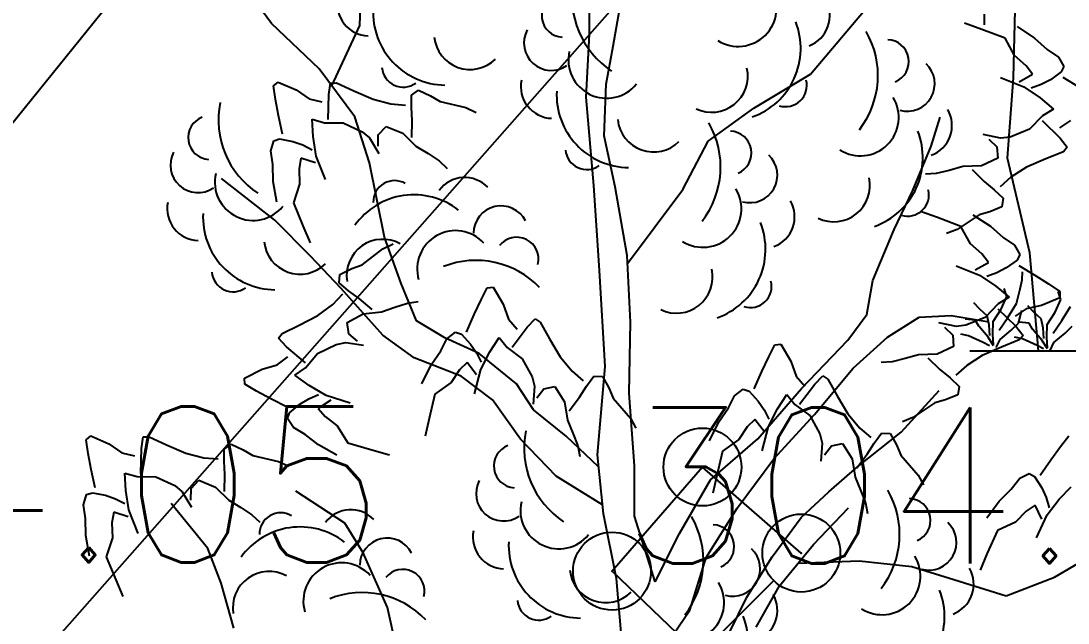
# Model space of a CAD drawing. Header units: millimetres. Extents: x 524954 to 526204, y 9523489 to 9524010.
# Drawn here: x 525985.65 to 525992.37, y 9523829.89 to 9523833.75 of the extents above; entities that cross this region are included whole.
import ezdxf

# ---------------------------------------------------------------- set-up
doc = ezdxf.new("R2010")
doc.units = ezdxf.units.MM
doc.header["$PDMODE"] = 32
doc.header["$PDSIZE"] = 0.5
doc.linetypes.add('ACAD_ISO12W100', pattern=[21, 12, -3, 0, -3, 0, -3])
doc.linetypes.add('CACHE2', pattern=[4.7625, 3.175, -1.5875])
for name, color, linetype in [('Arbre', 34, 'ACAD_ISO12W100'), ('Bord_Route_Existante', 6, 'Continuous'), ('Réseau_Electrique', 1, 'CACHE2'), ('TopoAlt', 3, 'Continuous'), ('TOPOJIS', 7, 'Continuous')]:
    doc.layers.add(name, color=color, linetype=linetype)
doc.layers.add('Bord_Route_Existante_POLY3D', color=6, linetype='Continuous', plot=False)
doc.layers.add('Trottoir', color=7, linetype='Continuous', true_color=0xff6666)
doc.styles.add('Simplex 1.0', font='Simplex.shx', dxfattribs={"width": 0.99, "height": 1})

# ---------------------------------------------------------------- blocks, each defined once
blk = doc.blocks.new('TCPOINT M')
at = {"color": 0}
blk.add_point((0, 0), dxfattribs=at)
at = {"layer": 'TopoAlt', "style": 'Simplex 1.0', "width": 0.99}
blk.add_attdef('ALT', (0.15, 0.15), '', height=1, dxfattribs=at)
blk = doc.blocks.new('v088')
at = {"linetype": 'Continuous'}
for p, q in [((-1.8121, 9.0349), (-1.7966, 9.483)), ((-0.337, 8.9787), (-0.339, 9.3704)), ((-0.1861, 8.901), (-0.1306, 9.2193)), ((-2.3783, 9.048), (-2.4742, 9.1766)), ((1.08, 8.7222), (1.4442, 9.1527)), ((-2.0737, 8.7558), (-2.3783, 9.048)), ((-1.992, 8.6473), (-1.8121, 9.0349)), ((-0.3597, 8.574), (-0.337, 8.9787)), ((-0.2308, 8.6575), (-0.1861, 8.901)), ((-1.8434, 8.4497), (-2.0737, 8.7558)), ((0.7177, 8.5032), (1.08, 8.7222)), ((-0.2426, 8.3277), (-0.2308, 8.6575)), ((-0.3105, 8.0091), (-0.3597, 8.574)), ((0.4236, 8.2918), (0.7177, 8.5032)), ((-1.7501, 8.1531), (-1.8434, 8.4497)), ((1.8546, 8.2596), (1.9129, 8.4473)), ((-0.1735, 7.9995), (-0.2426, 8.3277)), ((0.2621, 7.9837), (0.4236, 8.2918)), ((1.7363, 7.971), (1.8546, 8.2596)), ((-1.6531, 7.6763), (-1.7501, 8.1531)), ((-2.3581, 7.786), (-2.6995, 8.0525)), ((-0.2742, 7.4626), (-0.3105, 8.0091)), ((-0.0959, 7.5596), (-0.1735, 7.9995)), ((-0.0934, 7.5087), (0.2621, 7.9837)), ((1.617, 7.726), (1.7363, 7.971)), ((-2.1294, 7.5544), (-2.3581, 7.786)), ((-1.5474, 7.38), (-1.6531, 7.6763)), ((1.4808, 7.3998), (1.617, 7.726)), ((-1.9323, 7.3471), (-2.1294, 7.5544)), ((-0.0745, 7.1309), (-0.0959, 7.5596)), ((-0.2365, 6.8477), (-0.2742, 7.4626)), ((1.4418, 7.1813), (1.4808, 7.3998)), ((-1.6648, 7.048), (-1.9323, 7.3471)), ((-1.4491, 7.1395), (-1.5474, 7.38)), ((-1.2665, 7.0314), (-1.4491, 7.1395)), ((-0.0837, 6.6768), (-0.0745, 7.1309)), ((1.3209, 7.0171), (1.4418, 7.1813)), ((1.5755, 7.0348), (1.778, 7.1634)), ((1.778, 7.1634), (1.983, 7.1739)), ((1.983, 7.1739), (2.2139, 7.1352)), ((-1.4628, 6.9029), (-1.6648, 7.048)), ((-1.0467, 6.9303), (-1.2665, 7.0314)), ((1.0227, 6.7061), (1.3209, 7.0171)), ((1.3557, 6.8374), (1.5755, 7.0348)), ((-0.8063, 6.7363), (-1.0467, 6.9303)), ((-1.1618, 6.7848), (-1.4628, 6.9029)), ((-0.2869, 6.2807), (-0.2365, 6.8477)), ((1.107, 6.54), (1.3557, 6.8374)), ((-0.9597, 6.6336), (-1.1618, 6.7848)), ((-0.6972, 6.5707), (-0.8063, 6.7363)), ((-0.0491, 6.2111), (-0.0837, 6.6768)), ((0.7433, 6.3831), (1.0227, 6.7061)), ((1.6628, 6.4272), (1.906, 6.6935)), ((-0.7803, 6.3824), (-0.9597, 6.6336)), ((-0.4884, 6.4009), (-0.6972, 6.5707)), ((0.8455, 6.2546), (1.107, 6.54)), ((-0.2789, 6.2036), (-0.4884, 6.4009)), ((1.3814, 6.2037), (1.6628, 6.4272)), ((-0.5514, 6.1446), (-0.7803, 6.3824)), ((0.4379, 6.1217), (0.7433, 6.3831)), ((-0.2479, 5.9022), (-0.2869, 6.2807)), ((0.6096, 5.9388), (0.8455, 6.2546)), ((-0.0486, 5.8877), (-0.0491, 6.2111)), ((1.1982, 6.0444), (1.3814, 6.2037)), ((-0.2539, 5.9607), (-0.5514, 6.1446)), ((0.2399, 5.7756), (0.4379, 6.1217)), ((-1.9071, 5.8427), (-2.2223, 6.0475)), ((1.0213, 5.879), (1.1982, 6.0444)), ((-2.7868, 5.6812), (-3.0229, 5.9686)), ((0.4109, 5.6237), (0.6096, 5.9388)), ((1.0995, 5.7065), (1.3247, 5.9413)), ((-0.1646, 5.4873), (-0.2479, 5.9022)), ((0.0846, 5.4676), (-0.0486, 5.8877)), ((0.8338, 5.6263), (1.0213, 5.879)), ((-1.7911, 5.6523), (-1.9071, 5.8427)), ((0.0846, 5.4676), (0.2399, 5.7756)), ((2.6462, 5.4963), (3.1193, 5.7735)), ((-2.7013, 5.4591), (-2.7868, 5.6812)), ((-1.6346, 5.3011), (-1.7911, 5.6523)), ((0.8812, 5.4407), (1.0995, 5.7065)), ((0.3061, 5.2857), (0.4109, 5.6237)), ((0.6713, 5.3679), (0.8338, 5.6263)), ((1.0006, 5.5861), (1.394, 5.6007)), ((1.394, 5.6007), (1.7306, 5.5642)), ((1.7306, 5.5642), (1.9997, 5.4827)), ((-2.6206, 5.1685), (-2.7013, 5.4591)), ((-0.1073, 4.8293), (-0.1646, 5.4873)), ((1.9997, 5.4827), (2.3377, 5.3779)), ((2.3377, 5.3779), (2.6462, 5.4963)), ((0.7312, 5.1764), (0.8812, 5.4407)), ((0.5102, 5.0412), (0.6713, 5.3679)), ((-1.5592, 4.9668), (-1.6346, 5.3011)), ((0.1613, 5.0712), (0.3061, 5.2857)), ((-0.3726, 1.7516), (-0.3518, 2.5418)), ((-0.4115, 1.2346), (-0.3726, 1.7516)), ((-0.2683, 0.6281), (-0.4115, 1.2346)), ((-0.2127, 0), (-0.2683, 0.6281)), ((-0.6539, 0), (0.6539, 0))]:
    blk.add_line(p, q, dxfattribs=at)
at = {"color": 3, "linetype": 'Continuous'}
for p, q in [((2.1964, 9.1077), (2.1964, 9.0385)), ((2.1801, 9.009), (2.0697, 9.0483)), ((2.3301, 8.953), (2.1801, 9.009)), ((2.4064, 9.0272), (2.519, 8.9533)), ((2.3912, 8.8412), (2.3301, 8.953)), ((2.519, 8.9533), (2.6006, 8.8814)), ((2.6006, 8.8814), (2.6731, 8.832)), ((2.4646, 8.7765), (2.3912, 8.8412)), ((2.6731, 8.832), (2.7077, 8.7725)), ((2.5067, 8.7213), (2.4646, 8.7765)), ((2.7077, 8.7725), (2.6907, 8.7368)), ((-2.3661, 8.6466), (-2.3369, 8.6719)), ((-2.3369, 8.6719), (-2.2212, 8.6209)), ((2.2998, 8.7005), (2.4501, 8.6406)), ((2.421, 8.6735), (2.5067, 8.7213)), ((2.6207, 8.6861), (2.5609, 8.6554)), ((2.6907, 8.7368), (2.6207, 8.6861)), ((2.7005, 8.7027), (2.8047, 8.6399)), ((-2.3527, 8.5599), (-2.3661, 8.6466)), ((-2.2212, 8.6209), (-2.1379, 8.5634)), ((-2.0108, 8.5916), (-1.9993, 8.6654)), ((-1.9993, 8.6654), (-1.9613, 8.6665)), ((-1.9613, 8.6665), (-1.8509, 8.6153)), ((-1.8509, 8.6153), (-1.7269, 8.5617)), ((-1.4801, 8.5879), (-1.4347, 8.6192)), ((-1.4347, 8.6192), (-1.3575, 8.5833)), ((2.4501, 8.6406), (2.5548, 8.5702)), ((2.5609, 8.6554), (2.4969, 8.632)), ((-2.3334, 8.4571), (-2.3527, 8.5599)), ((-2.1379, 8.5634), (-2.0557, 8.544)), ((-2.0143, 8.4309), (-2.0108, 8.5916)), ((-1.7269, 8.5617), (-1.6118, 8.5324)), ((-1.4805, 8.509), (-1.4801, 8.5879)), ((-1.3575, 8.5833), (-1.2966, 8.547)), ((-1.2966, 8.547), (-1.1322, 8.5082)), ((2.5548, 8.5702), (2.6402, 8.4985)), ((-1.6118, 8.5324), (-1.519, 8.5242)), ((-1.4754, 8.4248), (-1.4805, 8.509)), ((-1.1322, 8.5082), (-1.066, 8.4775)), ((2.6402, 8.4985), (2.5697, 8.4555)), ((-2.3082, 8.3381), (-2.3334, 8.4571)), ((-2.1178, 8.4334), (-2.0382, 8.4112)), ((-2.1118, 8.322), (-2.1178, 8.4334)), ((-2.0382, 8.4112), (-1.9184, 8.4092)), ((-1.9184, 8.4092), (-1.7971, 8.3529)), ((-1.4776, 8.3159), (-1.4754, 8.4248)), ((2.5697, 8.4555), (2.4865, 8.3693)), ((2.5678, 8.4245), (2.6828, 8.3123)), ((2.749, 8.4244), (2.6787, 8.3776)), ((-1.7971, 8.3529), (-1.7497, 8.3134)), ((-1.6937, 8.2606), (-1.6931, 8.3341)), ((-1.6931, 8.3341), (-1.643, 8.3873)), ((-1.643, 8.3873), (-1.5356, 8.3441)), ((-1.5356, 8.3441), (-1.4515, 8.2595)), ((2.3013, 8.3113), (2.188, 8.335)), ((2.4865, 8.3693), (2.3625, 8.3191)), ((-2.384, 8.2298), (-2.3641, 8.2956)), ((-2.3641, 8.2956), (-2.3264, 8.3076)), ((-2.3264, 8.3076), (-2.2415, 8.291)), ((-2.2415, 8.291), (-2.1783, 8.2684)), ((-2.1783, 8.2684), (-2.1175, 8.2375)), ((-2.0919, 8.1974), (-2.1118, 8.322)), ((-1.7497, 8.3134), (-1.6897, 8.2145)), ((2.2245, 8.3065), (2.2778, 8.2559)), ((2.3625, 8.3191), (2.3013, 8.3113)), ((2.6828, 8.3123), (2.7289, 8.2536)), ((-2.3706, 8.1431), (-2.384, 8.2298)), ((-1.4515, 8.2595), (-1.374, 8.2128)), ((-1.374, 8.2128), (-1.3019, 8.1659)), ((2.2778, 8.2559), (2.2824, 8.183)), ((2.7037, 8.225), (2.591, 8.1793)), ((2.7289, 8.2536), (2.7037, 8.225)), ((-2.3674, 8.0343), (-2.3706, 8.1431)), ((-2.1895, 8.1837), (-2.2011, 8.1153)), ((-2.0961, 8.1537), (-2.1895, 8.1837)), ((-2.0331, 8.0467), (-2.0919, 8.1974)), ((-1.3019, 8.1659), (-1.2515, 8.1184)), ((2.1776, 8.1339), (2.0584, 8.1303)), ((2.2824, 8.183), (2.1776, 8.1339)), ((2.591, 8.1793), (2.4672, 8.1253)), ((-2.2011, 8.1153), (-2.1982, 8.0174)), ((1.8878, 8.0848), (1.8187, 8.0804)), ((1.9713, 8.1055), (1.8878, 8.0848)), ((2.0584, 8.1303), (1.9713, 8.1055)), ((2.1174, 8.1109), (2.1954, 8.0349)), ((2.4672, 8.1253), (2.3672, 8.0611)), ((-2.3445, 7.9016), (-2.3674, 8.0343)), ((-2.1982, 8.0174), (-2.2383, 7.8966)), ((2.1954, 8.0349), (2.2605, 7.9811)), ((2.3672, 8.0611), (2.2979, 7.9989)), ((2.2605, 7.9811), (2.3179, 7.927)), ((-2.2383, 7.8966), (-2.1768, 7.7487)), ((2.3098, 7.8725), (2.2308, 7.8405)), ((2.3179, 7.927), (2.3098, 7.8725)), ((1.8965, 7.8022), (1.7861, 7.8414)), ((2.0465, 7.7461), (1.8965, 7.8022)), ((2.1627, 7.8208), (2.0222, 7.7271)), ((2.1227, 7.8203), (2.2353, 7.7465)), ((2.2308, 7.8405), (2.1627, 7.8208)), ((-2.1768, 7.7487), (-2.1302, 7.6412)), ((2.1075, 7.6343), (2.0465, 7.7461)), ((2.2353, 7.7465), (2.3169, 7.6746)), ((2.0222, 7.7271), (1.9545, 7.6997)), ((2.3169, 7.6746), (2.3894, 7.6252)), ((-1.7972, 7.4997), (-1.6632, 7.6026)), ((-1.6632, 7.6026), (-1.5976, 7.6345)), ((2.1809, 7.5696), (2.1075, 7.6343)), ((2.3894, 7.6252), (2.424, 7.5657)), ((2.223, 7.5144), (2.1809, 7.5696)), ((2.407, 7.5299), (2.337, 7.4793)), ((2.424, 7.5657), (2.407, 7.5299)), ((-1.9404, 7.4382), (-1.8638, 7.4754)), ((-1.8638, 7.4754), (-1.7972, 7.4997)), ((2.0162, 7.4937), (2.1664, 7.4338)), ((2.1373, 7.4666), (2.223, 7.5144)), ((2.337, 7.4793), (2.2772, 7.4485)), ((2.4169, 7.4959), (2.521, 7.4331)), ((-1.9448, 7.3833), (-1.9404, 7.4382)), ((2.1664, 7.4338), (2.2711, 7.3633)), ((2.2772, 7.4485), (2.2132, 7.4252)), ((2.521, 7.4331), (2.6094, 7.377)), ((-1.8839, 7.3331), (-1.9448, 7.3833)), ((-1.8154, 7.2839), (-1.8839, 7.3331)), ((-1.0336, 7.2746), (-0.9936, 7.3527)), ((-0.9936, 7.3527), (-0.9551, 7.3561)), ((-0.9551, 7.3561), (-0.8913, 7.2468)), ((2.2711, 7.3633), (2.3565, 7.2916)), ((2.6094, 7.377), (2.6819, 7.3276)), ((2.6819, 7.3276), (2.6805, 7.289)), ((-1.985, 7.2461), (-1.9201, 7.3129)), ((-1.7325, 7.2133), (-1.8154, 7.2839)), ((-1.5051, 7.2548), (-1.4365, 7.2638)), ((-1.0783, 7.18), (-1.0336, 7.2746)), ((2.3565, 7.2916), (2.286, 7.2486)), ((2.6805, 7.289), (2.5641, 7.2392)), ((-2.0805, 7.1754), (-1.985, 7.2461)), ((-1.791, 7.1862), (-1.6722, 7.1979)), ((-1.6722, 7.1979), (-1.587, 7.2285)), ((-1.587, 7.2285), (-1.5051, 7.2548)), ((-0.8913, 7.2468), (-0.8575, 7.1514)), ((2.286, 7.2486), (2.2028, 7.1624)), ((2.2841, 7.2177), (2.3991, 7.1055)), ((2.4653, 7.2176), (2.395, 7.1707)), ((2.5641, 7.2392), (2.4653, 7.2176)), ((-2.2004, 7.1132), (-2.0805, 7.1754)), ((-1.8923, 7.1303), (-1.791, 7.1862)), ((-1.8828, 7.0578), (-1.8923, 7.1303)), ((-1.1277, 7.0688), (-1.0783, 7.18)), ((-0.8575, 7.1514), (-0.8023, 7.0875)), ((-0.7381, 7.0997), (-0.6855, 7.1528)), ((-0.6855, 7.1528), (-0.654, 7.1313)), ((-0.654, 7.1313), (-0.5947, 7.0251)), ((2.0176, 7.1045), (1.9044, 7.1282)), ((2.2028, 7.1624), (2.0788, 7.1122)), ((-2.333, 7.0298), (-2.3098, 7.06)), ((-2.3098, 7.06), (-2.2004, 7.1132)), ((-1.8262, 7.0109), (-1.8828, 7.0578)), ((-1.2526, 7.0255), (-1.1978, 7.0672)), ((-1.1978, 7.0672), (-1.1602, 7.0548)), ((-0.8351, 6.9716), (-0.7381, 7.0997)), ((1.9408, 7.0996), (1.9941, 7.049)), ((2.0788, 7.1122), (2.0176, 7.1045)), ((2.3991, 7.1055), (2.4452, 7.0467)), ((-2.283, 6.9743), (-2.333, 7.0298)), ((-1.963, 6.9891), (-1.9025, 7.0009)), ((-1.9025, 7.0009), (-1.7879, 6.9849)), ((-1.2925, 6.9474), (-1.2526, 7.0255)), ((-1.1602, 7.0548), (-1.1012, 6.9916)), ((-1.1012, 6.9916), (-1.0633, 6.9361)), ((-0.978, 6.9406), (-0.9175, 7.0343)), ((-0.9175, 7.0343), (-0.8661, 6.9697)), ((-0.5947, 7.0251), (-0.5257, 6.909)), ((0.8527, 6.9872), (0.8913, 6.9906)), ((0.8913, 6.9906), (0.9551, 6.8814)), ((1.9941, 7.049), (1.9988, 6.9761)), ((2.4201, 7.0181), (2.3073, 6.9725)), ((2.4452, 7.0467), (2.4201, 7.0181)), ((-2.1607, 6.8701), (-2.283, 6.9743)), ((-2.1606, 6.8391), (-2.0833, 6.9307)), ((-2.0833, 6.9307), (-1.963, 6.9891)), ((-1.3538, 6.8575), (-1.2925, 6.9474)), ((-1.0633, 6.9361), (-1.0322, 6.8755)), ((-1.0349, 6.828), (-0.978, 6.9406)), ((-0.8661, 6.9697), (-0.7702, 6.8978)), ((0.8128, 6.9092), (0.8527, 6.9872)), ((1.7747, 6.9234), (1.6876, 6.8986)), ((1.8939, 6.9271), (1.7747, 6.9234)), ((1.9988, 6.9761), (1.8939, 6.9271)), ((2.3073, 6.9725), (2.1835, 6.9184)), ((-2.4387, 6.8298), (-2.3415, 6.858)), ((-2.3415, 6.858), (-2.2745, 6.9095)), ((-1.413, 6.7366), (-1.3538, 6.8575)), ((-1.122, 6.8741), (-1.1715, 6.8255)), ((-1.0639, 6.7951), (-1.122, 6.8741)), ((-0.7702, 6.8978), (-0.705, 6.781)), ((-0.5257, 6.909), (-0.4496, 6.8178)), ((0.7681, 6.8145), (0.8128, 6.9092)), ((0.9551, 6.8814), (0.9888, 6.786)), ((1.6041, 6.8779), (1.535, 6.8736)), ((1.6876, 6.8986), (1.6041, 6.8779)), ((1.8337, 6.904), (1.9118, 6.828)), ((2.1835, 6.9184), (2.0835, 6.8543)), ((-2.5514, 6.7723), (-2.4387, 6.8298)), ((-2.228, 6.7914), (-2.1606, 6.8391)), ((-2.1379, 6.7256), (-2.228, 6.7914)), ((-1.1715, 6.8255), (-1.2266, 6.7446)), ((-1.0757, 6.6715), (-1.0349, 6.828)), ((-0.4496, 6.8178), (-0.3793, 6.7567)), ((0.7187, 6.7034), (0.7681, 6.8145)), ((1.9118, 6.828), (1.9768, 6.7743)), ((2.0835, 6.8543), (2.0142, 6.7921)), ((-2.5502, 6.7337), (-2.5514, 6.7723)), ((-2.4746, 6.6893), (-2.5502, 6.7337)), ((-2.0288, 6.6624), (-2.1379, 6.7256)), ((-1.2266, 6.7446), (-1.3299, 6.6702)), ((-0.705, 6.781), (-0.6897, 6.7213)), ((-0.6897, 6.7213), (-0.6991, 6.6059)), ((-0.4022, 6.6506), (-0.357, 6.7218)), ((-0.357, 6.7218), (-0.3104, 6.7855)), ((-0.3104, 6.7855), (-0.2553, 6.7842)), ((-0.2553, 6.7842), (-0.2138, 6.7099)), ((0.9888, 6.786), (1.0441, 6.7221)), ((1.0112, 6.6062), (1.1083, 6.7343)), ((1.1083, 6.7343), (1.1609, 6.7873)), ((1.1609, 6.7873), (1.1923, 6.7659)), ((1.1923, 6.7659), (1.2517, 6.6597)), ((1.9768, 6.7743), (2.0342, 6.7201)), ((-2.3827, 6.6392), (-2.4746, 6.6893)), ((-2.1384, 6.6402), (-2.076, 6.6678)), ((-1.8748, 6.6127), (-2.0288, 6.6624)), ((-1.3299, 6.6702), (-1.3669, 6.5144)), ((-0.6753, 6.6457), (-0.6318, 6.7049)), ((-0.6318, 6.7049), (-0.56, 6.7185)), ((-0.56, 6.7185), (-0.4983, 6.6206)), ((-0.2138, 6.7099), (-0.1857, 6.6447)), ((0.5538, 6.582), (0.5938, 6.6601)), ((0.5938, 6.6601), (0.6485, 6.7018)), ((0.6485, 6.7018), (0.6861, 6.6893)), ((0.6861, 6.6893), (0.7451, 6.6262)), ((0.8684, 6.5752), (0.9289, 6.6689)), ((0.9289, 6.6689), (0.9803, 6.6043)), ((1.2517, 6.6597), (1.3207, 6.5436)), ((2.0261, 6.6656), (1.9472, 6.6337)), ((2.0342, 6.7201), (2.0261, 6.6656)), ((-2.2745, 6.5836), (-2.3827, 6.6392)), ((-2.2624, 6.5503), (-2.1959, 6.6055)), ((-2.1959, 6.6055), (-2.1384, 6.6402)), ((-1.9976, 6.6315), (-2.0798, 6.5781)), ((-0.4983, 6.6206), (-0.4798, 6.5027)), ((-0.4679, 6.5637), (-0.4022, 6.6506)), ((-0.1857, 6.6447), (-0.0753, 6.5169)), ((0.7451, 6.6262), (0.7831, 6.5707)), ((0.9803, 6.6043), (1.0762, 6.5324)), ((1.879, 6.6139), (1.7385, 6.5203)), ((1.9472, 6.6337), (1.879, 6.6139)), ((-2.2769, 6.5134), (-2.2624, 6.5503)), ((-2.0798, 6.5781), (-2.0342, 6.5259)), ((-2.0342, 6.5259), (-1.9565, 6.4662)), ((0.4926, 6.4921), (0.5538, 6.582)), ((0.7831, 6.5707), (0.8142, 6.5101)), ((0.8114, 6.4626), (0.8684, 6.5752)), ((1.0762, 6.5324), (1.1414, 6.4156)), ((1.3207, 6.5436), (1.3968, 6.4523)), ((1.7385, 6.5203), (1.6708, 6.4929)), ((-2.2384, 6.4564), (-2.2769, 6.5134)), ((-2.1628, 6.412), (-2.2384, 6.4564)), ((-1.9565, 6.4662), (-1.8881, 6.3588)), ((-1.3669, 6.5144), (-1.3922, 6.3999)), ((-0.4798, 6.5027), (-0.4444, 6.4194)), ((-0.0753, 6.5169), (-0.0397, 6.4532)), ((0.4333, 6.3712), (0.4926, 6.4921)), ((0.6749, 6.4601), (0.6198, 6.3792)), ((0.7244, 6.5087), (0.6749, 6.4601)), ((0.7824, 6.4297), (0.7244, 6.5087)), ((0.7707, 6.306), (0.8114, 6.4626)), ((1.3968, 6.4523), (1.4671, 6.3913)), ((-3.5682, 6.3771), (-3.539, 6.4025)), ((-3.539, 6.4025), (-3.4232, 6.3514)), ((-3.2129, 6.3221), (-3.2014, 6.3959)), ((-3.2014, 6.3959), (-3.1633, 6.397)), ((-3.1633, 6.397), (-3.053, 6.3458)), ((-2.0765, 6.3457), (-2.1628, 6.412)), ((-0.4444, 6.4194), (-0.4135, 6.3391)), ((1.1414, 6.4156), (1.1567, 6.3559)), ((1.4894, 6.3564), (1.536, 6.4201)), ((1.536, 6.4201), (1.5911, 6.4188)), ((1.5911, 6.4188), (1.6326, 6.3444)), ((2.6849, 6.3343), (2.7388, 6.4036)), ((-3.5548, 6.2904), (-3.5682, 6.3771)), ((-3.4232, 6.3514), (-3.3399, 6.2939)), ((-3.2164, 6.1615), (-3.2129, 6.3221)), ((-3.053, 6.3458), (-2.929, 6.2922)), ((-2.6826, 6.2395), (-2.6821, 6.3185)), ((-2.6821, 6.3185), (-2.6368, 6.3497)), ((-2.6368, 6.3497), (-2.5596, 6.3138)), ((-1.9592, 6.2797), (-2.0765, 6.3457)), ((-1.8881, 6.3588), (-1.7347, 6.313)), ((-0.4135, 6.3391), (-0.4006, 6.2711)), ((0.6198, 6.3792), (0.5164, 6.3047)), ((1.1567, 6.3559), (1.1472, 6.2405)), ((1.171, 6.2803), (1.2146, 6.3394)), ((1.2146, 6.3394), (1.2864, 6.3531)), ((1.2864, 6.3531), (1.3481, 6.2552)), ((1.4442, 6.2852), (1.4894, 6.3564)), ((1.6326, 6.3444), (1.6606, 6.2793)), ((2.6234, 6.2497), (2.6849, 6.3343)), ((-3.5355, 6.1876), (-3.5548, 6.2904)), ((-3.3399, 6.2939), (-3.2577, 6.2746)), ((-2.929, 6.2922), (-2.8139, 6.2629)), ((-2.8139, 6.2629), (-2.7211, 6.2547)), ((-2.5596, 6.3138), (-2.4986, 6.2775)), ((-2.4986, 6.2775), (-2.3343, 6.2387)), ((-1.7347, 6.313), (-1.6219, 6.2812)), ((0.5164, 6.3047), (0.4795, 6.1489)), ((1.3481, 6.2552), (1.3665, 6.1373)), ((1.3784, 6.1983), (1.4442, 6.2852)), ((1.6606, 6.2793), (1.771, 6.1515)), ((-3.5103, 6.0686), (-3.5355, 6.1876)), ((-2.6774, 6.1553), (-2.6826, 6.2395)), ((-2.3343, 6.2387), (-2.2681, 6.208)), ((2.5541, 6.1497), (2.6234, 6.2497)), ((-3.3198, 6.1639), (-3.2403, 6.1417)), ((-3.3139, 6.0525), (-3.3198, 6.1639)), ((-3.2403, 6.1417), (-3.1205, 6.1398)), ((-3.1205, 6.1398), (-2.9991, 6.0834)), ((-2.8952, 6.0647), (-2.845, 6.1178)), ((-2.845, 6.1178), (-2.7377, 6.0747)), ((-2.6797, 6.0464), (-2.6774, 6.1553)), ((0.4795, 6.1489), (0.4542, 6.0345)), ((1.3665, 6.1373), (1.4019, 6.054)), ((1.771, 6.1515), (1.8066, 6.0878)), ((2.3695, 6.0612), (2.4234, 6.1305)), ((2.4234, 6.1305), (2.4849, 6.1612)), ((2.4849, 6.1612), (2.5195, 6.142)), ((2.5195, 6.142), (2.5657, 6.0689)), ((-3.294, 5.9279), (-3.3139, 6.0525)), ((-2.9991, 6.0834), (-2.9517, 6.044)), ((-2.8958, 5.9912), (-2.8952, 6.0647)), ((-2.7377, 6.0747), (-2.6536, 5.99)), ((1.4019, 6.054), (1.4328, 5.9737)), ((2.2926, 5.9843), (2.3695, 6.0612)), ((2.5657, 6.0689), (2.5926, 6.0074)), ((2.6772, 5.9958), (2.7542, 6.0766)), ((-3.5861, 5.9603), (-3.5662, 6.0262)), ((-3.5662, 6.0262), (-3.5284, 6.0381)), ((-3.5284, 6.0381), (-3.4436, 6.0215)), ((-3.4436, 6.0215), (-3.3804, 5.9989)), ((-3.3804, 5.9989), (-3.3196, 5.968)), ((-2.9517, 6.044), (-2.8917, 5.945)), ((-2.6536, 5.99), (-2.576, 5.9433)), ((2.2118, 5.8766), (2.2926, 5.9843)), ((2.5926, 6.0074), (2.6118, 5.942)), ((2.6003, 5.8958), (2.6772, 5.9958)), ((-3.5727, 5.8736), (-3.5861, 5.9603)), ((-3.2352, 5.7773), (-3.294, 5.9279)), ((-2.576, 5.9433), (-2.5039, 5.8964)), ((1.4328, 5.9737), (1.4458, 5.9057)), ((2.4657, 5.9189), (2.3964, 5.8497)), ((2.5234, 5.9574), (2.4657, 5.9189)), ((2.5657, 5.8689), (2.5234, 5.9574)), ((-3.5695, 5.7648), (-3.5727, 5.8736)), ((-3.3915, 5.9142), (-3.4031, 5.8459)), ((-3.2981, 5.8843), (-3.3915, 5.9142)), ((-2.5039, 5.8964), (-2.4536, 5.8489)), ((2.3964, 5.8497), (2.281, 5.7958)), ((2.5311, 5.7497), (2.6003, 5.8958)), ((-3.4031, 5.8459), (-3.4003, 5.748)), ((2.281, 5.7958), (2.2156, 5.6496)), ((-3.5466, 5.6322), (-3.5695, 5.7648)), ((-3.4003, 5.748), (-3.4403, 5.6271)), ((2.2156, 5.6496), (2.1695, 5.5419)), ((-3.4403, 5.6271), (-3.3789, 5.4792)), ((-3.3789, 5.4792), (-3.3323, 5.3717)), ((-0.3173, 0.4544), (-0.3149, 0.5073)), ((-0.3294, 0.3967), (-0.3173, 0.4544)), ((-0.452, 0.2669), (-0.4159, 0.3486)), ((-0.4159, 0.3486), (-0.4327, 0.3991)), ((-0.3534, 0.3029), (-0.3294, 0.3967)), ((-0.0697, 0.3294), (-0.0865, 0.3798)), ((-0.5866, 0.2645), (-0.6275, 0.3077)), ((-0.4087, 0.214), (-0.3534, 0.3029)), ((-0.2404, 0.2452), (-0.2813, 0.2885)), ((-0.1058, 0.2476), (-0.0697, 0.3294)), ((-0.0625, 0.1947), (-0.0072, 0.2837)), ((-0.6179, 0.1971), (-0.6828, 0.2019)), ((-0.5409, 0.2236), (-0.5866, 0.2645)), ((-0.5289, 0.1659), (-0.5409, 0.2236)), ((-0.5025, 0.1875), (-0.452, 0.2669)), ((-0.464, 0.1322), (-0.4087, 0.214)), ((-0.3414, 0.1779), (-0.327, 0.226)), ((-0.327, 0.226), (-0.3197, 0.2596)), ((-0.1947, 0.2043), (-0.2404, 0.2452)), ((-0.1827, 0.1467), (-0.1947, 0.2043)), ((-0.1563, 0.1683), (-0.1058, 0.2476)), ((-0.5962, 0.1587), (-0.6179, 0.1971)), ((-0.5361, 0.0865), (-0.5962, 0.1587)), ((-0.5241, 0.0986), (-0.5289, 0.1659)), ((-0.5049, 0.1058), (-0.5025, 0.1875)), ((-0.3871, 0.1322), (-0.3414, 0.1779)), ((-0.2717, 0.1779), (-0.3366, 0.1827)), ((-0.25, 0.1394), (-0.2717, 0.1779)), ((-0.1899, 0.0673), (-0.25, 0.1394)), ((-0.1779, 0.0793), (-0.1827, 0.1467)), ((-0.1587, 0.0865), (-0.1563, 0.1683)), ((-0.1178, 0.113), (-0.0625, 0.1947)), ((-0.0409, 0.113), (0.0048, 0.1587)), ((-0.6611, 0.0962), (-0.7116, 0.1058)), ((-0.5674, 0.0529), (-0.6611, 0.0962)), ((-0.5001, 0.0313), (-0.5361, 0.0865)), ((-0.5001, 0.0361), (-0.5049, 0.1058)), ((-0.4832, 0.0216), (-0.4592, 0.0721)), ((-0.4592, 0.0721), (-0.3871, 0.1322)), ((-0.3149, 0.0769), (-0.3654, 0.0865)), ((-0.2212, 0.0337), (-0.3149, 0.0769)), ((-0.1539, 0.012), (-0.1899, 0.0673)), ((-0.1539, 0.0168), (-0.1587, 0.0865)), ((-0.113, 0.0529), (-0.0409, 0.113)), ((-0.5265, 0.0313), (-0.5674, 0.0529)), ((-0.1803, 0.012), (-0.2212, 0.0337)), ((-0.137, 0.0024), (-0.113, 0.0529))]:
    blk.add_line(p, q, dxfattribs=at)
for centre, major_axis, start_param, end_param in [((0.1148, 9.2139), (-0.3995, 0.3995), 0.587708, 1.773422), ((0.617, 9.1466), (-0.1741, 0.1741), 1.793126, 4.475865), ((-1.7527, 9.1724), (-0.1445, 0.1445), 0.590553, 2.325666), ((-0.5045, 9.0993), (0.099, 0.099), 1.149268, 3.862844), ((-1.2605, 9.1191), (0.3298, 0.3298), 2.307735, 3.914618), ((1.0008, 9.0963), (-0.1445, 0.1445), 2.713295, 4.448408), ((0.5518, 8.8878), (-0.3298, 0.3298), 2.69514, 4.302022), ((-1.1039, 8.9843), (0.1641, 0.1641), 2.463212, 4.701636), ((-0.5819, 8.9225), (0.1246, 0.1246), 1.864761, 4.52862), ((0.9486, 8.7133), (-0.3995, 0.3995), 3.265538, 4.451253), ((1.5719, 8.8034), (0.099, 0.099), 4.31771, 7.031286), ((-0.2273, 8.8143), (0.1741, 0.1741), 2.133893, 4.816631), ((-1.5338, 8.7756), (0.0964, 0.0964), 2.435534, 4.557933), ((0.4467, 8.71), (-0.1641, 0.1641), 1.908121, 4.146545), ((1.7019, 8.6608), (0.1246, 0.1246), 3.651933, 6.315792), ((-0.5746, 8.6435), (0.1445, 0.1445), 2.161349, 3.896462), ((0.9208, 8.6502), (0.0964, 0.0964), 3.62262, 5.745019), ((-0.0825, 8.5902), (0.3298, 0.3298), 2.307735, 3.914618), ((-2.1547, 8.4302), (0.3995, 0.3995), 2.158504, 3.344219), ((1.4008, 8.4446), (0.1741, 0.1741), 3.363922, 6.046661), ((1.7845, 8.3943), (-0.1445, 0.1445), 2.713295, 4.448408), ((-2.774, 8.3155), (-0.099, 0.099), -0.421529, 2.292047), ((0.0741, 8.4554), (0.1641, 0.1641), 2.463212, 4.701636), ((-0.0612, 8.1267), (-0.3995, 0.3995), 3.265538, 4.451253), ((0.5622, 8.2168), (0.099, 0.099), 4.31771, 7.031286), ((1.3355, 8.1858), (-0.3298, 0.3298), 2.69514, 4.302022), ((-2.8514, 8.1388), (-0.1246, 0.1246), 0.293965, 2.957824), ((-0.3558, 8.2467), (0.0964, 0.0964), 2.435534, 4.557933), ((0.6922, 8.0742), (-0.1246, 0.1246), 2.081137, 4.744996), ((-2.4968, 8.0306), (0.1741, 0.1741), 2.133893, 4.816631), ((-1.5891, 7.9031), (0.0964, 0.0964), 0.254619, 2.377018), ((-1.1385, 7.8551), (-0.1445, 0.1445), 4.692823, 6.427936), ((1.2305, 8.008), (0.1641, 0.1641), 3.478918, 5.717341), ((-1.4642, 7.4823), (0.3298, 0.3298), 0.12682, 1.733702), ((0.391, 7.858), (0.1741, 0.1741), 3.363922, 6.046661), ((1.7045, 7.9482), (-0.0964, 0.0964), 2.051824, 4.174223), ((-2.8441, 7.8598), (-0.1445, 0.1445), 0.590553, 2.325666), ((-0.9057, 7.7012), (0.1246, 0.1246), 5.967031, 8.63089), ((0.7748, 7.8077), (-0.1445, 0.1445), 2.713295, 4.448408), ((-2.352, 7.8064), (0.3298, 0.3298), 2.307735, 3.914618), ((-1.1975, 7.4726), (-0.1741, 0.1741), 4.665366, 7.348105), ((0.3258, 7.5992), (0.3298, 0.3298), 4.265936, 5.872819), ((-1.6643, 7.4312), (-0.1641, 0.1641), -1.288499, 0.949924), ((-0.8052, 7.5365), (-0.099, 0.099), 3.680741, 6.394318), ((-2.1954, 7.6717), (0.1641, 0.1641), 2.463212, 4.701636), ((-1.0661, 6.9632), (-0.3995, 0.3995), 4.689978, 5.875693), ((0.2207, 7.4214), (0.1641, 0.1641), 3.478918, 5.717341), ((-2.6253, 7.463), (0.0964, 0.0964), 2.435534, 4.557933), ((0.6948, 7.3616), (-0.0964, 0.0964), 2.051824, 4.174223), ((-0.1929, 6.3242), (-0.3995, 0.3995), 0.587708, 1.773422), ((-0.8122, 6.2095), (-0.099, 0.099), -0.421529, 2.292047), ((-0.8896, 6.0328), (0.1246, 0.1246), 1.864761, 4.52862), ((1.088, 5.7707), (-0.3995, 0.3995), 3.265538, 4.451253), ((1.7113, 5.8608), (0.099, 0.099), 4.31771, 7.031286), ((-2.32, 5.773), (0.0964, 0.0964), 0.254619, 2.377018), ((-1.8693, 5.7251), (0.1445, 0.1445), 6.263619, 7.998733), ((-0.535, 5.9246), (0.1741, 0.1741), 2.133893, 4.816631), ((-0.1718, 5.6024), (0.3995, 0.3995), 4.836335, 6.022049), ((-2.1951, 5.3523), (0.3298, 0.3298), 0.12682, 1.733702), ((-0.8824, 5.7538), (-0.1445, 0.1445), 0.590553, 2.325666), ((0.4516, 5.6925), (0.099, 0.099), 4.31771, 7.031286), ((1.8413, 5.7182), (-0.1246, 0.1246), 2.081137, 4.744996), ((-1.6366, 5.5711), (-0.1246, 0.1246), 4.396235, 7.060094), ((-0.3902, 5.7004), (0.3298, 0.3298), 2.307735, 3.914618), ((0.5816, 5.5499), (0.1246, 0.1246), 3.651933, 6.315792), ((-1.9284, 5.3425), (0.1741, 0.1741), 6.236163, 8.918901), ((1.5402, 5.502), (0.1741, 0.1741), 3.363922, 6.046661), ((-2.3952, 5.3012), (-0.1641, 0.1641), -1.288499, 0.949924), ((-1.536, 5.4064), (0.099, 0.099), 5.251538, 7.965114), ((-0.2336, 5.5657), (-0.1641, 0.1641), 0.892416, 3.130839), ((1.924, 5.4517), (-0.1445, 0.1445), 2.713295, 4.448408), ((0.2804, 5.3337), (0.1741, 0.1741), 3.363922, 6.046661), ((-1.7969, 4.8332), (0.3995, 0.3995), 6.260774, 7.446489), ((0.6642, 5.2834), (-0.1445, 0.1445), 2.713295, 4.448408), ((1.4749, 5.2432), (0.3298, 0.3298), 4.265936, 5.872819), ((-0.6635, 5.357), (0.0964, 0.0964), 2.435534, 4.557933), ((0.2152, 5.0749), (-0.3298, 0.3298), 2.69514, 4.302022)]:
    blk.add_ellipse(centre, major_axis=major_axis, ratio=1, start_param=start_param, end_param=end_param, dxfattribs=at)

msp = doc.modelspace()

# ---------------------------------------------------------------- linework, layer by layer
at = {"layer": 'Bord_Route_Existante', "flags": 128}
msp.add_lwpolyline([(526005.0456, 9523861.9289), (525996.6002, 9523847.2988), (525994.6891, 9523844.3471), (525983.2771, 9523830.2324), (525967.1047, 9523816.393), (525948.4204, 9523805.5442), (525945.8857, 9523804.2199), (525940.9109, 9523802.1372), (525933.0595, 9523799.7422), (525917.724, 9523796.3006), (525910.579, 9523795.3725), (525899.1904, 9523794.3699), (525884.152, 9523793.467), (525869.8822, 9523793.2061)], dxfattribs=at)
at = {"layer": 'Bord_Route_Existante_POLY3D'}
msp.add_polyline3d([(526013.3851, 9523876.8036, 307.75), (526006.1912, 9523863.8421, 306.89), (526005.0456, 9523861.9289, 306.73), (525996.6002, 9523847.2988, 305.51), (525994.6891, 9523844.3471, 305.26), (525983.2771, 9523830.2324, 304.05), (525967.1047, 9523816.393, 302.57), (525948.4204, 9523805.5442, 301.06), (525945.8857, 9523804.2199, 300.87), (525940.9109, 9523802.1372, 300.45), (525933.0595, 9523799.7422, 299.83), (525917.724, 9523796.3006, 298.79), (525915.0677, 9523795.8845, 298.64), (525910.579, 9523795.3725, 298.26), (525899.1904, 9523794.3699, 297.34), (525884.152, 9523793.467, 296.28), (525869.8822, 9523793.2061, 295.29)], dxfattribs=at)
at = {"layer": 'Réseau_Electrique', "elevation": 304.6, "flags": 128}
msp.add_lwpolyline([(525990.6588, 9523830.3423), (525990.0244, 9523830.8942), (525989.444, 9523830.2265), (525990.0061, 9523829.6908), (525990.6588, 9523830.3423)], dxfattribs=at)
at = {"layer": 'Trottoir', "flags": 128}
msp.add_lwpolyline([(525946.48, 9523802.409), (525949.133, 9523803.6844), (525950.9987, 9523804.5063), (525954.5766, 9523806.2882), (525957.242, 9523807.5023), (525959.8492, 9523809.1948), (525964.162, 9523811.9004), (525967.2245, 9523814.173), (525972.398, 9523817.5928), (525974.8335, 9523819.5732), (525977.0493, 9523821.4634), (525979.3258, 9523823.4051), (525979.3258, 9523823.4051), (525981.3658, 9523825.3518), (525983.7329, 9523827.5441), (525985.5474, 9523829.4189), (525989.7508, 9523834.1818), (525992.3743, 9523837.5457), (525995.7286, 9523842.0812), (525998.3836, 9523846.0099), (526006.9397, 9523861.0255), (526013.7832, 9523873.0958)], dxfattribs=at)

# ---------------------------------------------------------------- block references
at = {"layer": 'Arbre'}
for p in [(525992.3935, 9523831.6394, 609), (525989.6371, 9523824.6912, 304.42)]:
    msp.add_blockref('v088', p, dxfattribs=at)
at = {"layer": 'TOPOJIS'}
ref = msp.add_blockref('TCPOINT M', (525983.2771, 9523830.2324, 304.05), dxfattribs=at)
ref.add_attrib('ALT', '304.05', (525983.3271, 9523830.2824, 304.05), dxfattribs={"layer": 'TopoAlt', "height": 1, "style": 'Simplex 1.0', "width": 0.99})
ref = msp.add_blockref('TCPOINT M', (525989.444, 9523830.2265, 304.57), dxfattribs=at)
ref.add_attrib('ALT', '304.57', (525989.494, 9523830.2765, 304.57), dxfattribs={"layer": 'TopoAlt', "height": 1, "style": 'Simplex 1.0', "width": 0.99})
for p in [(525990.0244, 9523830.8942, 304.58), (525990.6588, 9523830.3423, 304.6)]:
    msp.add_blockref('TCPOINT M', p, dxfattribs=at)

doc.saveas('drawing.dxf')
